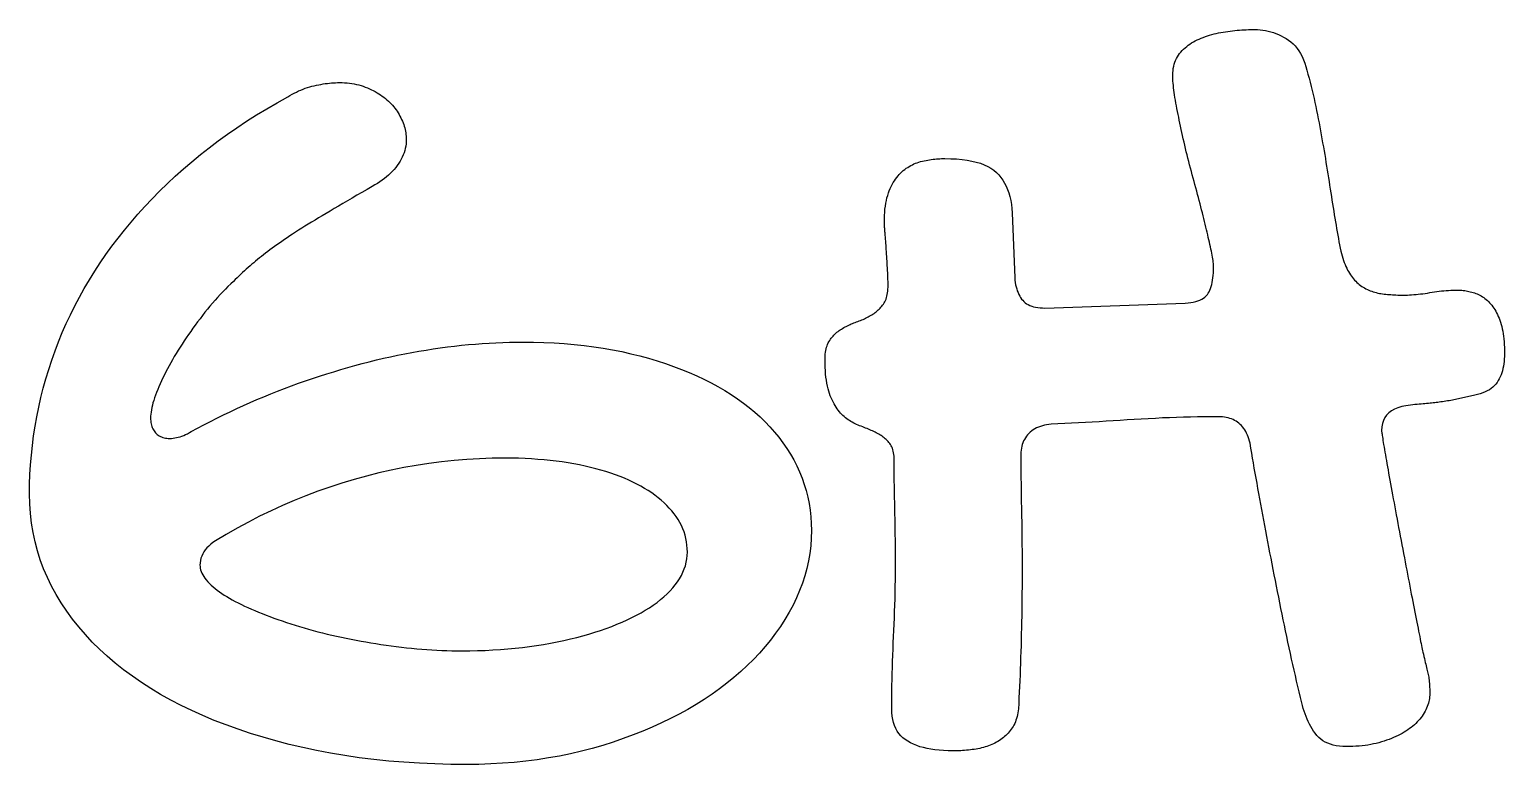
# Model space of a CAD drawing. Header units: millimetres. Extents: x 0 to 54.3, y 0.2 to 27.6.
# Drawn here: x 50.037 to 54.289, y 8.814 to 10.932 of the extents above; entities that cross this region are included whole.
import ezdxf

# ---------------------------------------------------------------- set-up
doc = ezdxf.new("R2010")
doc.units = ezdxf.units.MM

msp = doc.modelspace()

# ---------------------------------------------------------------- linework, layer by layer
for points in [[(53.4504, 10.2469), (53.4503, 10.2503), (53.4501, 10.254), (53.4498, 10.2579), (53.4494, 10.2621), (53.4488, 10.2666), (53.4481, 10.2714), (53.4473, 10.2764), (53.4464, 10.2817), (53.4453, 10.2873), (53.4442, 10.2932), (53.4429, 10.2993), (53.4415, 10.3057), (53.4399, 10.3123), (53.4384, 10.319), (53.4368, 10.326), (53.4351, 10.3331), (53.4334, 10.3403), (53.4317, 10.3477), (53.4299, 10.3553), (53.428, 10.363), (53.4261, 10.3709), (53.4241, 10.379), (53.4221, 10.3872), (53.4201, 10.3956), (53.418, 10.4041), (53.4158, 10.4127), (53.4136, 10.4214), (53.4114, 10.4302), (53.4091, 10.4391), (53.4067, 10.4481), (53.4043, 10.4572), (53.4019, 10.4664), (53.3994, 10.4757), (53.3968, 10.4851), (53.3942, 10.4946), (53.3916, 10.5042), (53.3889, 10.5138), (53.3864, 10.5234), (53.3838, 10.533), (53.3813, 10.5425), (53.3789, 10.552), (53.3765, 10.5614), (53.3741, 10.5708), (53.3718, 10.5802), (53.3696, 10.5895), (53.3674, 10.5988), (53.3652, 10.608), (53.3631, 10.6173), (53.3611, 10.6264), (53.3591, 10.6355), (53.3571, 10.6444), (53.3552, 10.6533), (53.3533, 10.662), (53.3515, 10.6707), (53.3498, 10.6792), (53.3481, 10.6877), (53.3464, 10.696), (53.3448, 10.7043), (53.3432, 10.7125), (53.3417, 10.7205), (53.3403, 10.7284), (53.339, 10.7361), (53.3378, 10.7436), (53.3368, 10.7508), (53.3359, 10.7578), (53.3351, 10.7646), (53.3344, 10.7712), (53.3338, 10.7775), (53.3334, 10.7836), (53.3331, 10.7895), (53.3329, 10.7952), (53.3328, 10.8007), (53.333, 10.8074), (53.3335, 10.8139), (53.3343, 10.8202), (53.3354, 10.8263), (53.3369, 10.8322), (53.3386, 10.8378), (53.3407, 10.8433), (53.3431, 10.8485), (53.3459, 10.8536), (53.3489, 10.8584), (53.3523, 10.863), (53.356, 10.8674), (53.3599, 10.8716), (53.364, 10.8757), (53.3683, 10.8796), (53.3728, 10.8833), (53.3774, 10.8869), (53.3822, 10.8903), (53.3872, 10.8936), (53.3924, 10.8967), (53.3977, 10.8996), (53.4032, 10.9024), (53.4089, 10.905), (53.4147, 10.9075), (53.4207, 10.9098), (53.4268, 10.912), (53.4329, 10.914), (53.4391, 10.916), (53.4453, 10.9178), (53.4517, 10.9195), (53.4581, 10.9211), (53.4646, 10.9225), (53.4712, 10.9238), (53.4778, 10.925), (53.4845, 10.9261), (53.4913, 10.9271), (53.4981, 10.9279), (53.5049, 10.9287), (53.5116, 10.9294), (53.5182, 10.93), (53.5248, 10.9306), (53.5314, 10.9311), (53.5379, 10.9315), (53.5443, 10.9318), (53.5507, 10.9321), (53.5571, 10.9323), (53.5634, 10.9324), (53.5696, 10.9324), (53.5773, 10.9322), (53.585, 10.9317), (53.5926, 10.9308), (53.6002, 10.9295), (53.6078, 10.9279), (53.6153, 10.926), (53.6227, 10.9236), (53.6302, 10.9209), (53.6376, 10.9179), (53.6449, 10.9145), (53.6523, 10.9107), (53.6596, 10.9066), (53.6666, 10.902), (53.6733, 10.8969), (53.6796, 10.8912), (53.6856, 10.8849), (53.6911, 10.8781), (53.6963, 10.8708), (53.7011, 10.8628), (53.7055, 10.8544), (53.7095, 10.8453), (53.7131, 10.8357), (53.7163, 10.8256), (53.7192, 10.8149), (53.7224, 10.8033), (53.7256, 10.7917), (53.7286, 10.7801), (53.7316, 10.7685), (53.7344, 10.7569), (53.7372, 10.7452), (53.7399, 10.7336), (53.7426, 10.7219), (53.7451, 10.7102), (53.7475, 10.6985), (53.7499, 10.6868), (53.7521, 10.6751), (53.7544, 10.6634), (53.7565, 10.6518), (53.7587, 10.6402), (53.7608, 10.6286), (53.7628, 10.6171), (53.7648, 10.6057), (53.7668, 10.5943), (53.7688, 10.5829), (53.7707, 10.5716), (53.7726, 10.5604), (53.7744, 10.5492), (53.7762, 10.538), (53.778, 10.5269), (53.7797, 10.5159), (53.7815, 10.5049), (53.7832, 10.494), (53.7849, 10.4832), (53.7866, 10.4724), (53.7883, 10.4616), (53.79, 10.451), (53.7917, 10.4404), (53.7934, 10.4298), (53.795, 10.4194), (53.7967, 10.4089), (53.7983, 10.3986), (53.8, 10.3884), (53.8016, 10.3783), (53.8033, 10.3684), (53.805, 10.3586), (53.8067, 10.3488), (53.8084, 10.3393), (53.8101, 10.3298), (53.8119, 10.3205), (53.8136, 10.3113), (53.8154, 10.3022), (53.8171, 10.2932), (53.819, 10.2862), (53.8209, 10.2795), (53.8229, 10.273), (53.825, 10.2667), (53.8271, 10.2607), (53.8294, 10.2549), (53.8317, 10.2494), (53.8342, 10.2441), (53.8367, 10.2391), (53.8393, 10.2344), (53.842, 10.2298), (53.8447, 10.2255), (53.8476, 10.2215), (53.8506, 10.2176), (53.8536, 10.2138), (53.8568, 10.2102), (53.8601, 10.2068), (53.8634, 10.2035), (53.8669, 10.2004), (53.8705, 10.1975), (53.8741, 10.1947), (53.8779, 10.192), (53.8817, 10.1896), (53.8857, 10.1873), (53.8897, 10.1851), (53.8938, 10.1831), (53.8979, 10.1812), (53.9021, 10.1795), (53.9063, 10.1778), (53.9106, 10.1764), (53.9149, 10.175), (53.9193, 10.1738), (53.9237, 10.1727), (53.9282, 10.1718), (53.9327, 10.171), (53.9373, 10.1704), (53.942, 10.1698), (53.9466, 10.1693), (53.9514, 10.1688), (53.9562, 10.1684), (53.9611, 10.168), (53.966, 10.1677), (53.971, 10.1674), (53.9761, 10.1672), (53.9812, 10.167), (53.9864, 10.1669), (53.9917, 10.1668), (53.997, 10.1668), (54.0029, 10.1668), (54.009, 10.167), (54.0151, 10.1672), (54.0213, 10.1676), (54.0276, 10.168), (54.0339, 10.1686), (54.0403, 10.1692), (54.0468, 10.17), (54.0534, 10.1708), (54.06, 10.1717), (54.0667, 10.1728), (54.0735, 10.1739), (54.0803, 10.175), (54.0871, 10.1761), (54.0939, 10.177), (54.1006, 10.1779), (54.1073, 10.1786), (54.114, 10.1793), (54.1207, 10.1798), (54.1273, 10.1802), (54.134, 10.1806), (54.1405, 10.1808), (54.1471, 10.181), (54.1537, 10.181), (54.1578, 10.181), (54.1619, 10.1808), (54.1661, 10.1805), (54.1702, 10.1801), (54.1743, 10.1796), (54.1784, 10.179), (54.1824, 10.1783), (54.1865, 10.1775), (54.1905, 10.1765), (54.1946, 10.1755), (54.1986, 10.1743), (54.2026, 10.173), (54.2066, 10.1716), (54.2105, 10.17), (54.2144, 10.1682), (54.2181, 10.1663), (54.2219, 10.1642), (54.2255, 10.1619), (54.2291, 10.1594), (54.2327, 10.1568), (54.2362, 10.154), (54.2396, 10.151), (54.2429, 10.1479), (54.2462, 10.1445), (54.2495, 10.141), (54.2525, 10.1373), (54.2555, 10.1334), (54.2584, 10.1292), (54.2612, 10.1248), (54.2638, 10.1203), (54.2664, 10.1155), (54.2688, 10.1105), (54.2711, 10.1053), (54.2733, 10.0999), (54.2754, 10.0943), (54.2774, 10.0884), (54.2792, 10.0824), (54.2809, 10.076), (54.2825, 10.0694), (54.2838, 10.0625), (54.285, 10.0554), (54.2861, 10.0479), (54.287, 10.0402), (54.2877, 10.0323), (54.2883, 10.024), (54.2887, 10.0155), (54.2889, 10.0067), (54.289, 9.9976), (54.2889, 9.99), (54.2885, 9.9826), (54.2879, 9.9754), (54.287, 9.9685), (54.2859, 9.9617), (54.2845, 9.9551), (54.2829, 9.9488), (54.2811, 9.9426), (54.279, 9.9367), (54.2766, 9.931), (54.274, 9.9255), (54.2712, 9.9202), (54.268, 9.9151), (54.2643, 9.9104), (54.2603, 9.9059), (54.2557, 9.9017), (54.2508, 9.8978), (54.2454, 9.8941), (54.2395, 9.8908), (54.2332, 9.8877), (54.2264, 9.885), (54.2192, 9.8825), (54.2116, 9.8803), (54.2035, 9.8783), (54.1394, 9.8641), (54.1344, 9.8632), (54.1294, 9.8624), (54.1246, 9.8616), (54.1197, 9.8608), (54.115, 9.8601), (54.1103, 9.8594), (54.1056, 9.8588), (54.101, 9.8582), (54.0965, 9.8576), (54.0921, 9.8571), (54.0877, 9.8566), (54.0833, 9.8561), (54.0789, 9.8556), (54.0743, 9.8552), (54.0696, 9.8547), (54.0646, 9.8542), (54.0595, 9.8537), (54.0542, 9.8532), (54.0487, 9.8527), (54.043, 9.8521), (54.0371, 9.8516), (54.031, 9.851), (54.0248, 9.8504), (54.0183, 9.8499), (54.005, 9.848), (53.9928, 9.8454), (53.9817, 9.842), (53.9718, 9.8378), (53.9631, 9.8329), (53.9556, 9.8272), (53.9492, 9.8207), (53.944, 9.8135), (53.9399, 9.8055), (53.937, 9.7967), (53.9352, 9.7872), (53.9347, 9.7769), (53.9347, 9.7757), (53.9349, 9.774), (53.9351, 9.7719), (53.9354, 9.7691), (53.9359, 9.7659), (53.9364, 9.7622), (53.9371, 9.7579), (53.9378, 9.7531), (53.9387, 9.7478), (53.9396, 9.742), (53.9406, 9.7356), (53.9418, 9.7288), (53.943, 9.7215), (53.9443, 9.714), (53.9456, 9.7061), (53.947, 9.698), (53.9485, 9.6896), (53.95, 9.6809), (53.9516, 9.672), (53.9532, 9.6627), (53.955, 9.6532), (53.9567, 9.6433), (53.9586, 9.6332), (53.9605, 9.6228), (53.9624, 9.6122), (53.9644, 9.6014), (53.9664, 9.5905), (53.9685, 9.5793), (53.9706, 9.568), (53.9727, 9.5565), (53.9749, 9.5449), (53.9771, 9.533), (53.9793, 9.521), (53.9816, 9.5088), (53.9839, 9.4965), (53.9863, 9.484), (53.9887, 9.4714), (53.991, 9.4589), (53.9934, 9.4465), (53.9957, 9.4342), (53.998, 9.422), (54.0003, 9.4098), (54.0026, 9.3978), (54.0049, 9.3858), (54.0072, 9.374), (54.0094, 9.3622), (54.0117, 9.3505), (54.0139, 9.3389), (54.0161, 9.3274), (54.0183, 9.3161), (54.0204, 9.3051), (54.0225, 9.2942), (54.0245, 9.2836), (54.0266, 9.2732), (54.0286, 9.263), (54.0305, 9.253), (54.0324, 9.2432), (54.0343, 9.2336), (54.0361, 9.2243), (54.0379, 9.2151), (54.0397, 9.2063), (54.0413, 9.1979), (54.0429, 9.1899), (54.0445, 9.1824), (54.0459, 9.1753), (54.0473, 9.1686), (54.0486, 9.1624), (54.0498, 9.1565), (54.0509, 9.1512), (54.052, 9.1462), (54.053, 9.1417), (54.0539, 9.1377), (54.0554, 9.1312), (54.0568, 9.1251), (54.0582, 9.1192), (54.0595, 9.1135), (54.0607, 9.1081), (54.062, 9.1029), (54.0631, 9.098), (54.0642, 9.0933), (54.0653, 9.0889), (54.0663, 9.0847), (54.0673, 9.0808), (54.0682, 9.0771), (54.069, 9.0734), (54.0698, 9.0695), (54.0705, 9.0654), (54.0712, 9.0611), (54.0717, 9.0565), (54.0722, 9.0517), (54.0726, 9.0467), (54.0729, 9.0415), (54.0732, 9.0361), (54.0734, 9.0304), (54.0735, 9.0245), (54.0735, 9.0184), (54.0734, 9.0136), (54.0731, 9.0089), (54.0725, 9.0042), (54.0718, 8.9995), (54.0708, 8.9948), (54.0695, 8.9901), (54.0681, 8.9854), (54.0664, 8.9808), (54.0645, 8.9761), (54.0624, 8.9715), (54.0601, 8.9669), (54.0575, 8.9623), (54.0547, 8.9577), (54.0517, 8.9532), (54.0485, 8.9489), (54.0451, 8.9446), (54.0415, 8.9404), (54.0377, 8.9362), (54.0337, 8.9322), (54.0294, 8.9282), (54.025, 8.9244), (54.0203, 8.9206), (54.0154, 8.9169), (54.0103, 8.9133), (54.005, 8.9098), (53.9996, 8.9064), (53.9939, 8.9031), (53.9881, 8.9), (53.982, 8.8969), (53.9758, 8.8939), (53.9694, 8.8911), (53.9628, 8.8884), (53.9561, 8.8858), (53.9491, 8.8833), (53.942, 8.8809), (53.9347, 8.8786), (53.9271, 8.8765), (53.9195, 8.8745), (53.9116, 8.8727), (53.9036, 8.8712), (53.8954, 8.8698), (53.887, 8.8686), (53.8785, 8.8676), (53.8698, 8.8667), (53.8609, 8.8661), (53.8518, 8.8656), (53.8426, 8.8653), (53.8332, 8.8652), (53.823, 8.8655), (53.8134, 8.8663), (53.8042, 8.8676), (53.7955, 8.8695), (53.7873, 8.8719), (53.7795, 8.8748), (53.7723, 8.8783), (53.7655, 8.8822), (53.7592, 8.8868), (53.7534, 8.8918), (53.7481, 8.8974), (53.7432, 8.9035), (53.7388, 8.91), (53.7345, 8.9166), (53.7305, 8.9234), (53.7267, 8.9303), (53.7232, 8.9374), (53.7199, 8.9447), (53.7168, 8.9521), (53.714, 8.9597), (53.7114, 8.9674), (53.709, 8.9754), (53.7069, 8.9834), (53.705, 8.9917), (53.7011, 9.0071), (53.6973, 9.0227), (53.6936, 9.0383), (53.6898, 9.054), (53.6861, 9.0697), (53.6825, 9.0856), (53.6789, 9.1015), (53.6753, 9.1175), (53.6717, 9.1335), (53.6682, 9.1497), (53.6648, 9.1659), (53.6613, 9.1822), (53.6579, 9.1985), (53.6546, 9.2148), (53.6512, 9.231), (53.6479, 9.2473), (53.6446, 9.2635), (53.6413, 9.2796), (53.6381, 9.2958), (53.6348, 9.3119), (53.6316, 9.3281), (53.6285, 9.3441), (53.6253, 9.3602), (53.6222, 9.3762), (53.6191, 9.3922), (53.616, 9.4082), (53.6129, 9.424), (53.6099, 9.4398), (53.6069, 9.4556), (53.6039, 9.4713), (53.601, 9.4869), (53.598, 9.5025), (53.5951, 9.518), (53.5922, 9.5334), (53.5894, 9.5488), (53.5866, 9.5641), (53.5838, 9.5793), (53.581, 9.5944), (53.5783, 9.6094), (53.5756, 9.6243), (53.5729, 9.6391), (53.5703, 9.6538), (53.5677, 9.6683), (53.5652, 9.6828), (53.5627, 9.6971), (53.5602, 9.7113), (53.5578, 9.7255), (53.5554, 9.7395), (53.5538, 9.7459), (53.552, 9.752), (53.5501, 9.7578), (53.5479, 9.7633), (53.5455, 9.7686), (53.5429, 9.7735), (53.5402, 9.7782), (53.5372, 9.7826), (53.534, 9.7867), (53.5307, 9.7905), (53.5271, 9.7941), (53.5234, 9.7973), (53.5194, 9.8003), (53.5153, 9.803), (53.511, 9.8055), (53.5065, 9.8077), (53.5019, 9.8097), (53.4971, 9.8114), (53.4921, 9.8128), (53.487, 9.814), (53.4816, 9.8149), (53.4761, 9.8155), (53.4704, 9.8159), (53.4646, 9.816), (53.4444, 9.816), (53.4242, 9.8158), (53.404, 9.8155), (53.3838, 9.8151), (53.3635, 9.8146), (53.3433, 9.814), (53.323, 9.8133), (53.3028, 9.8125), (53.2825, 9.8115), (53.2622, 9.8105), (53.2419, 9.8093), (53.2216, 9.808), (53.2013, 9.8067), (53.181, 9.8054), (53.1609, 9.8042), (53.1407, 9.803), (53.1207, 9.8018), (53.1007, 9.8007), (53.0808, 9.7996), (53.0609, 9.7985), (53.0411, 9.7975), (53.0214, 9.7965), (53.0017, 9.7956), (52.9821, 9.7947), (52.9754, 9.7939), (52.9689, 9.7929), (52.9627, 9.7917), (52.9568, 9.7901), (52.951, 9.7883), (52.9456, 9.7862), (52.9404, 9.7838), (52.9354, 9.7812), (52.9307, 9.7783), (52.9262, 9.7751), (52.922, 9.7717), (52.918, 9.768), (52.9143, 9.764), (52.9109, 9.7598), (52.9079, 9.7555), (52.9051, 9.7509), (52.9027, 9.7462), (52.9006, 9.7412), (52.8989, 9.7361), (52.8974, 9.7308), (52.8963, 9.7252), (52.8955, 9.7195), (52.895, 9.7136), (52.8948, 9.7074), (52.8948, 9.6935), (52.8949, 9.6796), (52.8949, 9.6657), (52.895, 9.6518), (52.8951, 9.638), (52.8953, 9.6242), (52.8954, 9.6104), (52.8956, 9.5966), (52.8958, 9.5829), (52.8961, 9.5692), (52.8963, 9.5555), (52.8966, 9.5418), (52.8969, 9.5282), (52.8972, 9.5144), (52.8974, 9.5007), (52.8976, 9.4868), (52.8978, 9.473), (52.8979, 9.459), (52.8981, 9.4451), (52.8982, 9.431), (52.8983, 9.417), (52.8983, 9.4029), (52.8984, 9.3887), (52.8984, 9.3745), (52.8984, 9.3581), (52.8983, 9.3417), (52.8982, 9.3252), (52.8981, 9.3086), (52.8979, 9.2919), (52.8977, 9.2752), (52.8975, 9.2584), (52.8972, 9.2415), (52.8969, 9.2246), (52.8965, 9.2075), (52.8961, 9.1904), (52.8957, 9.1733), (52.8953, 9.1561), (52.8948, 9.139), (52.8942, 9.1221), (52.8936, 9.1052), (52.893, 9.0884), (52.8924, 9.0718), (52.8917, 9.0552), (52.891, 9.0387), (52.8902, 9.0224), (52.8894, 9.0061), (52.8886, 8.9899), (52.8877, 8.9738), (52.887, 8.968), (52.8862, 8.9623), (52.8851, 8.9568), (52.8839, 8.9515), (52.8824, 8.9463), (52.8808, 8.9414), (52.879, 8.9365), (52.877, 8.9319), (52.8749, 8.9274), (52.8725, 8.9232), (52.87, 8.919), (52.8672, 8.9151), (52.8644, 8.9113), (52.8613, 8.9076), (52.8582, 8.9041), (52.855, 8.9006), (52.8516, 8.8973), (52.8481, 8.8942), (52.8445, 8.8911), (52.8407, 8.8882), (52.8369, 8.8854), (52.8329, 8.8827), (52.8287, 8.8801), (52.8245, 8.8777), (52.8202, 8.8754), (52.8157, 8.8732), (52.8111, 8.8711), (52.8065, 8.8692), (52.8018, 8.8674), (52.7969, 8.8657), (52.792, 8.8641), (52.7869, 8.8627), (52.7818, 8.8613), (52.7765, 8.8601), (52.7712, 8.8591), (52.7657, 8.8581), (52.7602, 8.8573), (52.7547, 8.8565), (52.7492, 8.8558), (52.7437, 8.8551), (52.7381, 8.8546), (52.7326, 8.8541), (52.727, 8.8537), (52.7214, 8.8534), (52.7158, 8.8531), (52.7102, 8.8529), (52.7046, 8.8528), (52.699, 8.8528), (52.6853, 8.853), (52.6721, 8.8535), (52.6595, 8.8545), (52.6473, 8.8558), (52.6357, 8.8576), (52.6246, 8.8597), (52.6141, 8.8622), (52.604, 8.865), (52.5945, 8.8683), (52.5855, 8.8719), (52.577, 8.876), (52.569, 8.8804), (52.5616, 8.8852), (52.5549, 8.8906), (52.5487, 8.8966), (52.5433, 8.903), (52.5385, 8.91), (52.5343, 8.9175), (52.5307, 8.9256), (52.5278, 8.9342), (52.5256, 8.9433), (52.524, 8.953), (52.523, 8.9631), (52.5227, 8.9738), (52.5227, 8.9905), (52.5229, 9.0073), (52.523, 9.0243), (52.5233, 9.0413), (52.5236, 9.0585), (52.524, 9.0758), (52.5245, 9.0932), (52.5251, 9.1107), (52.5257, 9.1284), (52.5264, 9.1462), (52.5272, 9.1641), (52.528, 9.1822), (52.5289, 9.2003), (52.5297, 9.2184), (52.5304, 9.2366), (52.531, 9.2548), (52.5316, 9.273), (52.5321, 9.2912), (52.5325, 9.3095), (52.5328, 9.3278), (52.5331, 9.3461), (52.5332, 9.3644), (52.5334, 9.3828), (52.5334, 9.4012), (52.5334, 9.4136), (52.5333, 9.426), (52.5333, 9.4383), (52.5332, 9.4505), (52.5331, 9.4627), (52.5329, 9.4748), (52.5328, 9.4869), (52.5326, 9.4989), (52.5324, 9.5108), (52.5322, 9.5227), (52.5319, 9.5345), (52.5316, 9.5463), (52.5313, 9.558), (52.5311, 9.5698), (52.5308, 9.5817), (52.5306, 9.5937), (52.5304, 9.6057), (52.5303, 9.6177), (52.5301, 9.6298), (52.53, 9.642), (52.5299, 9.6543), (52.5299, 9.6666), (52.5298, 9.679), (52.5298, 9.6914), (52.5297, 9.6969), (52.5294, 9.7022), (52.5289, 9.7073), (52.5281, 9.7121), (52.5272, 9.7166), (52.526, 9.721), (52.5247, 9.7251), (52.5231, 9.729), (52.5213, 9.7326), (52.5193, 9.736), (52.5171, 9.7392), (52.5147, 9.7421), (52.5121, 9.7449), (52.5095, 9.7476), (52.5067, 9.7502), (52.5039, 9.7527), (52.501, 9.7552), (52.498, 9.7575), (52.4949, 9.7598), (52.4917, 9.7619), (52.4885, 9.764), (52.4851, 9.766), (52.4817, 9.7679), (52.4782, 9.7697), (52.4746, 9.7715), (52.4709, 9.7733), (52.4672, 9.775), (52.4634, 9.7768), (52.4595, 9.7785), (52.4555, 9.7802), (52.4514, 9.7819), (52.4473, 9.7836), (52.4431, 9.7853), (52.4389, 9.7869), (52.4345, 9.7886), (52.4301, 9.7902), (52.4257, 9.7919), (52.4214, 9.7937), (52.4171, 9.7957), (52.4129, 9.7978), (52.4088, 9.8001), (52.4047, 9.8025), (52.4008, 9.805), (52.3969, 9.8076), (52.3931, 9.8104), (52.3893, 9.8133), (52.3856, 9.8164), (52.382, 9.8196), (52.3785, 9.823), (52.3751, 9.8266), (52.3718, 9.8305), (52.3685, 9.8346), (52.3653, 9.839), (52.3622, 9.8436), (52.3592, 9.8485), (52.3563, 9.8536), (52.3535, 9.859), (52.3508, 9.8646), (52.3481, 9.8705), (52.3455, 9.8766), (52.3431, 9.883), (52.3409, 9.8898), (52.3389, 9.897), (52.3371, 9.9047), (52.3356, 9.9127), (52.3342, 9.9211), (52.333, 9.9299), (52.3321, 9.9391), (52.3314, 9.9487), (52.3308, 9.9587), (52.3305, 9.9691), (52.3304, 9.9798), (52.3305, 9.9857), (52.3308, 9.9913), (52.3312, 9.9967), (52.3319, 10.0019), (52.3327, 10.0069), (52.3337, 10.0117), (52.335, 10.0162), (52.3363, 10.0206), (52.3379, 10.0247), (52.3397, 10.0287), (52.3416, 10.0324), (52.3438, 10.0359), (52.346, 10.0393), (52.3484, 10.0425), (52.3509, 10.0457), (52.3535, 10.0487), (52.3561, 10.0516), (52.3589, 10.0544), (52.3618, 10.0571), (52.3647, 10.0597), (52.3678, 10.0621), (52.371, 10.0645), (52.3742, 10.0667), (52.3776, 10.0689), (52.381, 10.0709), (52.3845, 10.0729), (52.388, 10.0748), (52.3915, 10.0767), (52.3951, 10.0785), (52.3987, 10.0802), (52.4024, 10.0819), (52.4061, 10.0835), (52.4098, 10.0851), (52.4136, 10.0865), (52.4174, 10.088), (52.4212, 10.0893), (52.4251, 10.0907), (52.4289, 10.0921), (52.4326, 10.0936), (52.4364, 10.0952), (52.44, 10.0968), (52.4437, 10.0985), (52.4473, 10.1002), (52.4509, 10.102), (52.4544, 10.1039), (52.4579, 10.1058), (52.4614, 10.1078), (52.4648, 10.1098), (52.4682, 10.1119), (52.4715, 10.1141), (52.4746, 10.1164), (52.4777, 10.1188), (52.4807, 10.1213), (52.4835, 10.1238), (52.4863, 10.1265), (52.489, 10.1292), (52.4915, 10.132), (52.494, 10.1349), (52.4964, 10.1379), (52.4987, 10.141), (52.5008, 10.1442), (52.5027, 10.1477), (52.5045, 10.1514), (52.5061, 10.1553), (52.5075, 10.1595), (52.5087, 10.1639), (52.5097, 10.1685), (52.5105, 10.1734), (52.5112, 10.1785), (52.5117, 10.1839), (52.5119, 10.1895), (52.512, 10.1953), (52.512, 10.1989), (52.512, 10.2026), (52.5119, 10.2065), (52.5118, 10.2104), (52.5117, 10.2145), (52.5116, 10.2186), (52.5114, 10.2229), (52.5112, 10.2273), (52.511, 10.2318), (52.5108, 10.2365), (52.5105, 10.2412), (52.5102, 10.246), (52.5099, 10.2509), (52.5096, 10.2557), (52.5094, 10.2605), (52.5091, 10.2653), (52.5088, 10.27), (52.5085, 10.2747), (52.5082, 10.2794), (52.5079, 10.284), (52.5076, 10.2886), (52.5073, 10.2931), (52.507, 10.2976), (52.5067, 10.3021), (52.5064, 10.3065), (52.5061, 10.3108), (52.5058, 10.3151), (52.5055, 10.3192), (52.5052, 10.3233), (52.5049, 10.3273), (52.5046, 10.3311), (52.5043, 10.3349), (52.504, 10.3387), (52.5037, 10.3423), (52.5034, 10.3458), (52.5031, 10.3493), (52.5028, 10.3526), (52.5026, 10.3557), (52.5023, 10.3587), (52.5021, 10.3615), (52.5019, 10.364), (52.5018, 10.3664), (52.5016, 10.3686), (52.5015, 10.3707), (52.5015, 10.3725), (52.5014, 10.3741), (52.5014, 10.3756), (52.5013, 10.3769), (52.5015, 10.3868), (52.5018, 10.3964), (52.5024, 10.4057), (52.5032, 10.4146), (52.5043, 10.4232), (52.5056, 10.4314), (52.5071, 10.4393), (52.5089, 10.4469), (52.5109, 10.4542), (52.5131, 10.4611), (52.5156, 10.4677), (52.5183, 10.4739), (52.5211, 10.4799), (52.5241, 10.4856), (52.5272, 10.4911), (52.5304, 10.4963), (52.5337, 10.5013), (52.5372, 10.506), (52.5407, 10.5105), (52.5444, 10.5147), (52.5481, 10.5187), (52.552, 10.5224), (52.556, 10.5259), (52.5601, 10.5291), (52.5643, 10.5322), (52.5686, 10.535), (52.5729, 10.5377), (52.5774, 10.5402), (52.582, 10.5425), (52.5866, 10.5447), (52.5913, 10.5467), (52.5961, 10.5485), (52.601, 10.5502), (52.606, 10.5516), (52.611, 10.5529), (52.6162, 10.5541), (52.6214, 10.555), (52.6265, 10.556), (52.6316, 10.5568), (52.6367, 10.5575), (52.6417, 10.5582), (52.6467, 10.5587), (52.6516, 10.5592), (52.6565, 10.5596), (52.6614, 10.5599), (52.6663, 10.5601), (52.6711, 10.5602), (52.6758, 10.5603), (52.6932, 10.56), (52.7096, 10.5592), (52.7252, 10.5578), (52.7398, 10.5558), (52.7536, 10.5533), (52.7664, 10.5503), (52.7784, 10.5467), (52.7894, 10.5425), (52.7995, 10.5377), (52.8087, 10.5325), (52.8171, 10.5266), (52.8245, 10.5202), (52.8312, 10.5133), (52.8374, 10.5059), (52.843, 10.4979), (52.8481, 10.4895), (52.8527, 10.4805), (52.8568, 10.471), (52.8603, 10.4611), (52.8633, 10.4506), (52.8657, 10.4396), (52.8677, 10.4281), (52.869, 10.4161), (52.8699, 10.4036), (52.877, 10.2166), (52.8777, 10.2097), (52.8787, 10.203), (52.8798, 10.1966), (52.8812, 10.1904), (52.8828, 10.1846), (52.8846, 10.179), (52.8866, 10.1738), (52.8889, 10.1688), (52.8914, 10.1641), (52.8941, 10.1596), (52.897, 10.1555), (52.9002, 10.1517), (52.9036, 10.1481), (52.9074, 10.1449), (52.9115, 10.1419), (52.916, 10.1393), (52.9208, 10.137), (52.926, 10.135), (52.9315, 10.1333), (52.9374, 10.1319), (52.9436, 10.1308), (52.9501, 10.13), (52.957, 10.1296), (52.9643, 10.1294), (53.3684, 10.1436), (53.3768, 10.1444), (53.3846, 10.1454), (53.392, 10.1468), (53.3988, 10.1484), (53.4051, 10.1503), (53.411, 10.1525), (53.4163, 10.1551), (53.4211, 10.1579), (53.4254, 10.161), (53.4292, 10.1644), (53.4324, 10.1681), (53.4352, 10.1721), (53.4376, 10.1765), (53.4398, 10.1811), (53.4418, 10.1862), (53.4436, 10.1915), (53.4452, 10.1972), (53.4466, 10.2033), (53.4477, 10.2097), (53.4487, 10.2164), (53.4494, 10.2235), (53.4499, 10.231), (53.4502, 10.2388), (53.4504, 10.2469)], [(50.7814, 10.7383), (50.7876, 10.7421), (50.7939, 10.7457), (50.8002, 10.749), (50.8065, 10.7522), (50.8128, 10.7552), (50.8192, 10.7579), (50.8256, 10.7605), (50.832, 10.7629), (50.8385, 10.765), (50.8449, 10.767), (50.8514, 10.7688), (50.8579, 10.7704), (50.8644, 10.7718), (50.8708, 10.7731), (50.8772, 10.7743), (50.8834, 10.7753), (50.8896, 10.7763), (50.8958, 10.7771), (50.9018, 10.7777), (50.9078, 10.7783), (50.9137, 10.7787), (50.9195, 10.779), (50.9253, 10.7792), (50.9309, 10.7793), (50.9383, 10.7792), (50.9455, 10.7789), (50.9526, 10.7783), (50.9596, 10.7776), (50.9665, 10.7767), (50.9732, 10.7755), (50.9798, 10.7741), (50.9863, 10.7726), (50.9927, 10.7708), (50.9989, 10.7688), (51.0051, 10.7666), (51.0111, 10.7642), (51.0169, 10.7616), (51.0226, 10.7589), (51.0282, 10.7561), (51.0336, 10.7532), (51.0389, 10.7501), (51.044, 10.747), (51.049, 10.7438), (51.0538, 10.7404), (51.0585, 10.7369), (51.063, 10.7334), (51.0674, 10.7297), (51.0716, 10.7259), (51.0757, 10.722), (51.0796, 10.718), (51.0833, 10.7139), (51.0869, 10.7097), (51.0904, 10.7055), (51.0936, 10.7012), (51.0967, 10.6967), (51.0997, 10.6922), (51.1025, 10.6876), (51.1051, 10.683), (51.1076, 10.6782), (51.1099, 10.6733), (51.112, 10.6685), (51.1139, 10.6636), (51.1157, 10.6587), (51.1173, 10.6539), (51.1187, 10.649), (51.1199, 10.6442), (51.1209, 10.6394), (51.1217, 10.6346), (51.1224, 10.6298), (51.1229, 10.625), (51.1231, 10.6202), (51.1232, 10.6155), (51.123, 10.609), (51.1225, 10.6025), (51.1216, 10.5961), (51.1204, 10.5898), (51.1187, 10.5835), (51.1168, 10.5772), (51.1144, 10.571), (51.1117, 10.5648), (51.1087, 10.5587), (51.1053, 10.5527), (51.1015, 10.5467), (51.0974, 10.5407), (51.093, 10.5348), (51.0882, 10.5291), (51.0832, 10.5236), (51.0779, 10.5181), (51.0723, 10.5129), (51.0665, 10.5078), (51.0603, 10.5028), (51.0539, 10.498), (51.0472, 10.4933), (51.0402, 10.4888), (51.0329, 10.4844), (51.0253, 10.4802), (51.0101, 10.4714), (50.9953, 10.4628), (50.9809, 10.4545), (50.9669, 10.4463), (50.9534, 10.4384), (50.9403, 10.4308), (50.9276, 10.4233), (50.9153, 10.4161), (50.9034, 10.4091), (50.892, 10.4023), (50.881, 10.3957), (50.8704, 10.3894), (50.8601, 10.3832), (50.8501, 10.3771), (50.8404, 10.3711), (50.8309, 10.3652), (50.8217, 10.3594), (50.8127, 10.3537), (50.804, 10.3482), (50.7956, 10.3427), (50.7874, 10.3373), (50.7795, 10.332), (50.7718, 10.3268), (50.7644, 10.3217), (50.7573, 10.3167), (50.7502, 10.3117), (50.7434, 10.3068), (50.7367, 10.3019), (50.7301, 10.2971), (50.7237, 10.2923), (50.7175, 10.2876), (50.7114, 10.2829), (50.7055, 10.2783), (50.6998, 10.2737), (50.6942, 10.2692), (50.6888, 10.2647), (50.6834, 10.2602), (50.6781, 10.2557), (50.6728, 10.251), (50.6674, 10.2463), (50.6621, 10.2415), (50.6567, 10.2367), (50.6514, 10.2317), (50.646, 10.2267), (50.6407, 10.2217), (50.6354, 10.2165), (50.63, 10.2113), (50.6247, 10.206), (50.617, 10.1988), (50.6093, 10.1914), (50.6018, 10.1838), (50.5942, 10.1761), (50.5867, 10.1682), (50.5793, 10.1601), (50.5719, 10.1519), (50.5645, 10.1434), (50.5572, 10.1349), (50.55, 10.1261), (50.5428, 10.1171), (50.5357, 10.108), (50.5286, 10.0988), (50.5217, 10.0897), (50.5149, 10.0805), (50.5083, 10.0713), (50.5017, 10.0622), (50.4954, 10.0531), (50.4891, 10.0439), (50.483, 10.0348), (50.4771, 10.0257), (50.4712, 10.0167), (50.4655, 10.0076), (50.46, 9.9985), (50.4546, 9.9895), (50.4493, 9.9806), (50.4443, 9.9717), (50.4394, 9.9628), (50.4347, 9.954), (50.4302, 9.9453), (50.4258, 9.9367), (50.4216, 9.9281), (50.4176, 9.9196), (50.4137, 9.9111), (50.4101, 9.9027), (50.4066, 9.8944), (50.4033, 9.8862), (50.4003, 9.8782), (50.3976, 9.8706), (50.3952, 9.8631), (50.3931, 9.8559), (50.3912, 9.849), (50.3896, 9.8423), (50.3884, 9.8358), (50.3874, 9.8296), (50.3867, 9.8236), (50.3862, 9.8179), (50.3861, 9.8125), (50.3862, 9.8081), (50.3865, 9.8039), (50.387, 9.7998), (50.3877, 9.7959), (50.3886, 9.7921), (50.3897, 9.7884), (50.3909, 9.7849), (50.3924, 9.7816), (50.3941, 9.7784), (50.396, 9.7754), (50.3981, 9.7725), (50.4003, 9.7697), (50.4028, 9.7672), (50.4054, 9.7648), (50.4082, 9.7627), (50.4112, 9.7608), (50.4144, 9.7592), (50.4177, 9.7577), (50.4212, 9.7565), (50.4249, 9.7555), (50.4287, 9.7547), (50.4327, 9.7542), (50.4369, 9.7538), (50.4413, 9.7537), (50.4461, 9.7538), (50.4509, 9.7543), (50.4559, 9.7549), (50.4609, 9.7559), (50.466, 9.7571), (50.4711, 9.7586), (50.4763, 9.7604), (50.4816, 9.7624), (50.487, 9.7647), (50.4925, 9.7673), (50.498, 9.7702), (50.5036, 9.7733), (50.5218, 9.7833), (50.5401, 9.7931), (50.5586, 9.8028), (50.5773, 9.8123), (50.5961, 9.8216), (50.6151, 9.8307), (50.6343, 9.8397), (50.6536, 9.8485), (50.673, 9.8571), (50.6927, 9.8655), (50.7124, 9.8738), (50.7324, 9.8819), (50.7524, 9.8898), (50.7725, 9.8975), (50.7927, 9.9051), (50.8128, 9.9124), (50.833, 9.9195), (50.8533, 9.9264), (50.8735, 9.9331), (50.8938, 9.9397), (50.9142, 9.946), (50.9346, 9.9521), (50.955, 9.9581), (50.9754, 9.9638), (50.9959, 9.9693), (51.0164, 9.9746), (51.0369, 9.9797), (51.0573, 9.9845), (51.0778, 9.9891), (51.0983, 9.9934), (51.1188, 9.9975), (51.1392, 10.0014), (51.1597, 10.005), (51.1802, 10.0084), (51.2007, 10.0116), (51.2212, 10.0146), (51.2416, 10.0173), (51.2619, 10.0197), (51.2821, 10.022), (51.3023, 10.024), (51.3223, 10.0257), (51.3422, 10.0272), (51.3621, 10.0285), (51.3818, 10.0296), (51.4014, 10.0304), (51.421, 10.031), (51.4404, 10.0314), (51.4597, 10.0315), (51.4901, 10.0312), (51.52, 10.0304), (51.5495, 10.029), (51.5786, 10.027), (51.6073, 10.0245), (51.6356, 10.0215), (51.6634, 10.0178), (51.6908, 10.0137), (51.7178, 10.0089), (51.7444, 10.0037), (51.7705, 9.9978), (51.7963, 9.9914), (51.8215, 9.9845), (51.8461, 9.9772), (51.8701, 9.9694), (51.8936, 9.9612), (51.9164, 9.9526), (51.9387, 9.9436), (51.9604, 9.9341), (51.9814, 9.9241), (52.0019, 9.9138), (52.0218, 9.903), (52.0411, 9.8918), (52.0598, 9.8801), (52.0778, 9.8681), (52.0952, 9.8556), (52.1119, 9.8427), (52.1278, 9.8294), (52.1431, 9.8157), (52.1577, 9.8016), (52.1716, 9.787), (52.1848, 9.7721), (52.1973, 9.7568), (52.2091, 9.741), (52.2203, 9.7249), (52.2307, 9.7083), (52.2404, 9.6914), (52.2492, 9.6743), (52.2572, 9.6568), (52.2643, 9.6392), (52.2706, 9.6212), (52.2761, 9.603), (52.2807, 9.5846), (52.2845, 9.5659), (52.2875, 9.5469), (52.2896, 9.5277), (52.2908, 9.5082), (52.2912, 9.4884), (52.2907, 9.4662), (52.2891, 9.4442), (52.2865, 9.4223), (52.2827, 9.4006), (52.2779, 9.379), (52.2721, 9.3575), (52.2652, 9.3363), (52.2572, 9.3151), (52.2482, 9.2941), (52.2381, 9.2733), (52.2269, 9.2526), (52.2147, 9.232), (52.2015, 9.2118), (52.1876, 9.1919), (52.1728, 9.1725), (52.1573, 9.1535), (52.141, 9.1349), (52.1239, 9.1167), (52.106, 9.099), (52.0873, 9.0817), (52.0678, 9.0648), (52.0475, 9.0483), (52.0264, 9.0322), (52.0046, 9.0166), (51.982, 9.0014), (51.9587, 8.9868), (51.9348, 8.9726), (51.9102, 8.959), (51.8849, 8.9459), (51.859, 8.9333), (51.8324, 8.9213), (51.8052, 8.9097), (51.7772, 8.8987), (51.7486, 8.8882), (51.7194, 8.8783), (51.6894, 8.8688), (51.659, 8.86), (51.6281, 8.8519), (51.5968, 8.8446), (51.5652, 8.8381), (51.5331, 8.8324), (51.5007, 8.8274), (51.4679, 8.8232), (51.4346, 8.8197), (51.401, 8.8171), (51.367, 8.8151), (51.3325, 8.814), (51.2977, 8.8136), (51.2515, 8.814), (51.2058, 8.8152), (51.1609, 8.8172), (51.1166, 8.82), (51.073, 8.8236), (51.03, 8.8281), (50.9876, 8.8333), (50.946, 8.8393), (50.9049, 8.8462), (50.8646, 8.8538), (50.8249, 8.8622), (50.7858, 8.8715), (50.7475, 8.8814), (50.7102, 8.892), (50.6738, 8.9032), (50.6382, 8.9151), (50.6036, 8.9276), (50.5699, 8.9407), (50.5371, 8.9544), (50.5053, 8.9688), (50.4743, 8.9838), (50.4443, 8.9994), (50.4152, 9.0157), (50.387, 9.0326), (50.3598, 9.0501), (50.3336, 9.0681), (50.3084, 9.0867), (50.2843, 9.1059), (50.2612, 9.1256), (50.2392, 9.1459), (50.2182, 9.1667), (50.1982, 9.1881), (50.1793, 9.21), (50.1614, 9.2325), (50.1446, 9.2556), (50.1288, 9.2792), (50.1142, 9.3033), (50.1008, 9.3277), (50.0887, 9.3526), (50.0779, 9.3778), (50.0683, 9.4034), (50.06, 9.4294), (50.053, 9.4558), (50.0473, 9.4826), (50.0428, 9.5097), (50.0397, 9.5373), (50.0377, 9.5652), (50.0371, 9.5935), (50.0374, 9.6216), (50.0384, 9.6497), (50.0401, 9.6777), (50.0424, 9.7055), (50.0453, 9.7333), (50.0489, 9.7611), (50.0532, 9.7887), (50.0581, 9.8162), (50.0637, 9.8437), (50.0699, 9.8711), (50.0768, 9.8983), (50.0843, 9.9255), (50.0925, 9.9526), (50.1013, 9.9794), (50.1108, 10.006), (50.1209, 10.0324), (50.1316, 10.0585), (50.1431, 10.0844), (50.1551, 10.1101), (50.1678, 10.1356), (50.1811, 10.1609), (50.1951, 10.1859), (50.2097, 10.2107), (50.225, 10.2353), (50.2408, 10.2597), (50.2574, 10.2838), (50.2745, 10.3076), (50.2923, 10.3311), (50.3107, 10.3543), (50.3298, 10.3773), (50.3495, 10.4), (50.3698, 10.4225), (50.3907, 10.4447), (50.4123, 10.4666), (50.4345, 10.4882), (50.4573, 10.5095), (50.4808, 10.5306), (50.5049, 10.5513), (50.5296, 10.5716), (50.555, 10.5915), (50.5811, 10.6111), (50.6078, 10.6304), (50.6351, 10.6493), (50.6631, 10.6678), (50.6917, 10.686), (50.7209, 10.7038), (50.7508, 10.7212), (50.7814, 10.7383)], [(51.9334, 9.4261), (51.9331, 9.4361), (51.9323, 9.446), (51.931, 9.4557), (51.9291, 9.4653), (51.9267, 9.4747), (51.9238, 9.484), (51.9203, 9.4931), (51.9163, 9.5021), (51.9118, 9.5109), (51.9068, 9.5196), (51.9012, 9.5281), (51.8951, 9.5365), (51.8885, 9.5447), (51.8815, 9.5527), (51.874, 9.5605), (51.8662, 9.5681), (51.8579, 9.5756), (51.8492, 9.5828), (51.8401, 9.5898), (51.8306, 9.5966), (51.8206, 9.6033), (51.8103, 9.6097), (51.7995, 9.6159), (51.7882, 9.622), (51.7766, 9.6278), (51.7646, 9.6334), (51.7522, 9.6388), (51.7394, 9.6439), (51.7262, 9.6488), (51.7126, 9.6536), (51.6986, 9.658), (51.6842, 9.6623), (51.6694, 9.6664), (51.6542, 9.6702), (51.6386, 9.6738), (51.6227, 9.6771), (51.6063, 9.6803), (51.5897, 9.6831), (51.5729, 9.6857), (51.5557, 9.688), (51.5382, 9.6901), (51.5205, 9.6918), (51.5025, 9.6933), (51.4842, 9.6946), (51.4656, 9.6955), (51.4467, 9.6962), (51.4275, 9.6966), (51.4081, 9.6967), (51.3711, 9.6963), (51.3342, 9.695), (51.2974, 9.6929), (51.2608, 9.6899), (51.2243, 9.6861), (51.188, 9.6814), (51.1518, 9.6758), (51.1157, 9.6694), (51.0798, 9.6622), (51.044, 9.6541), (51.0083, 9.6451), (50.9728, 9.6353), (50.9375, 9.6247), (50.9026, 9.6133), (50.868, 9.6012), (50.8338, 9.5883), (50.7999, 9.5747), (50.7665, 9.5603), (50.7333, 9.5452), (50.7005, 9.5293), (50.6681, 9.5126), (50.6361, 9.4952), (50.6044, 9.4771), (50.573, 9.4581), (50.5659, 9.4533), (50.5594, 9.4483), (50.5536, 9.4431), (50.5483, 9.4378), (50.5437, 9.4322), (50.5397, 9.4265), (50.5363, 9.4207), (50.5335, 9.4146), (50.5313, 9.4084), (50.5298, 9.402), (50.5288, 9.3954), (50.5285, 9.3887), (50.5288, 9.384), (50.5294, 9.3792), (50.5305, 9.3744), (50.5321, 9.3696), (50.5341, 9.3648), (50.5365, 9.36), (50.5394, 9.3552), (50.5428, 9.3503), (50.5466, 9.3455), (50.5508, 9.3406), (50.5555, 9.3357), (50.5606, 9.3308), (50.5661, 9.326), (50.5719, 9.3211), (50.5781, 9.3163), (50.5845, 9.3116), (50.5913, 9.3068), (50.5984, 9.3021), (50.6058, 9.2975), (50.6136, 9.2929), (50.6217, 9.2883), (50.6301, 9.2837), (50.6388, 9.2792), (50.6478, 9.2748), (50.6572, 9.2703), (50.6668, 9.2659), (50.6766, 9.2615), (50.6868, 9.2571), (50.6972, 9.2528), (50.7079, 9.2485), (50.7189, 9.2442), (50.7301, 9.2399), (50.7416, 9.2357), (50.7534, 9.2315), (50.7655, 9.2273), (50.7778, 9.2231), (50.7903, 9.219), (50.803, 9.215), (50.8158, 9.2111), (50.8286, 9.2073), (50.8417, 9.2036), (50.8548, 9.2), (50.8681, 9.1965), (50.8815, 9.193), (50.895, 9.1897), (50.9086, 9.1865), (50.9224, 9.1834), (50.9363, 9.1804), (50.9503, 9.1775), (50.9643, 9.1746), (50.9784, 9.1719), (50.9927, 9.1693), (51.0069, 9.1668), (51.0213, 9.1644), (51.0357, 9.162), (51.0502, 9.1598), (51.0648, 9.1577), (51.0795, 9.1557), (51.0942, 9.1537), (51.109, 9.1519), (51.1238, 9.1502), (51.1386, 9.1486), (51.1533, 9.1472), (51.1679, 9.146), (51.1825, 9.1449), (51.1971, 9.1439), (51.2116, 9.1431), (51.2261, 9.1424), (51.2405, 9.1419), (51.2549, 9.1415), (51.2692, 9.1413), (51.2835, 9.1412), (51.3062, 9.1414), (51.3286, 9.1418), (51.3508, 9.1426), (51.3728, 9.1437), (51.3945, 9.1451), (51.4159, 9.1468), (51.4371, 9.1488), (51.458, 9.1511), (51.4786, 9.1537), (51.499, 9.1567), (51.5191, 9.1599), (51.539, 9.1635), (51.5585, 9.1673), (51.5776, 9.1713), (51.5963, 9.1756), (51.6145, 9.1801), (51.6324, 9.1848), (51.6498, 9.1897), (51.6668, 9.1949), (51.6834, 9.2003), (51.6996, 9.2059), (51.7153, 9.2117), (51.7306, 9.2177), (51.7455, 9.224), (51.7599, 9.2305), (51.7738, 9.2371), (51.7872, 9.244), (51.8, 9.251), (51.8123, 9.2582), (51.8241, 9.2656), (51.8353, 9.2732), (51.846, 9.281), (51.8562, 9.2889), (51.8658, 9.2971), (51.8749, 9.3054), (51.8835, 9.3139), (51.8915, 9.3226), (51.8987, 9.3314), (51.9053, 9.3403), (51.9112, 9.3493), (51.9164, 9.3585), (51.9209, 9.3678), (51.9247, 9.3772), (51.9278, 9.3867), (51.9302, 9.3964), (51.932, 9.4062), (51.933, 9.4161), (51.9334, 9.4261)]]:
    msp.add_lwpolyline(points, close=True)

doc.saveas('drawing.dxf')
